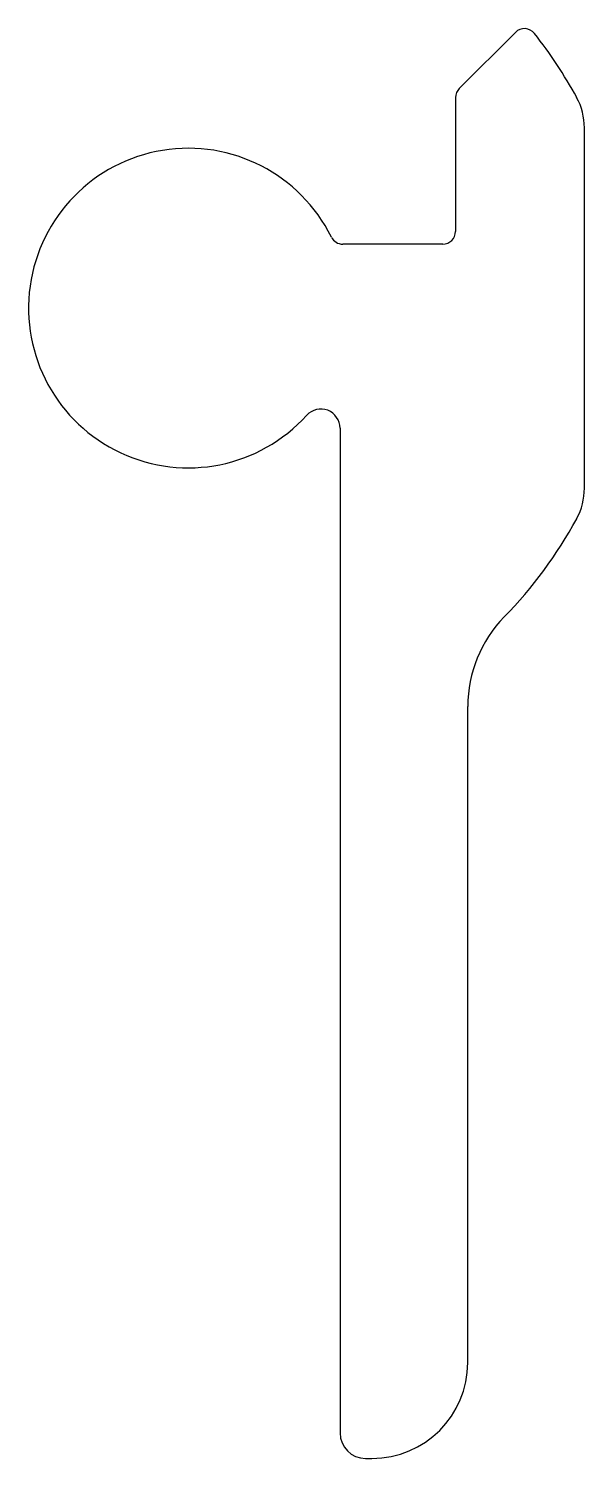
# Model space of a CAD drawing. Extents: x 739.9 to 748.6, y 367.5 to 389.9.
import ezdxf

# ---------------------------------------------------------------- set-up
doc = ezdxf.new("R2010")
doc.units = 0
doc.layers.get('0').update_dxf_attribs({"linetype": 'CONTINUOUS'})

msp = doc.modelspace()

# ---------------------------------------------------------------- linework, layer by layer
at = {"linetype": 'CONTINUOUS'}
for p, q in [((747.554, 389.835), (746.675, 388.957)), ((746.617, 388.815), (746.617, 386.721)), ((748.634, 382.702), (748.634, 388.34)), ((746.417, 386.521), (744.853, 386.521)), ((744.809, 383.641), (744.809, 367.921)), ((746.809, 369.021), (746.809, 379.289)), ((745.209, 367.521), (745.309, 367.521))]:
    msp.add_line(p, q, dxfattribs=at)
for centre, radius, start, end in [((747.695, 389.694), 0.2, 38.4197, 135), ((742.434, 385.521), 6.915, 28.4615, 38.4197), ((746.817, 388.815), 0.2, 135, 180), ((747.634, 388.34), 1, 360, 28.4615), ((742.434, 385.521), 2.5, 26.3878, 317.8228), ((744.853, 386.721), 0.2, 206.3878, 270), ((746.417, 386.721), 0.2, 270, 360), ((744.509, 383.641), 0.3, 0, 137.8228), ((747.634, 382.702), 1, 331.5385, 0), ((742.434, 385.521), 6.915, 315.6511, 331.5385), ((748.809, 379.289), 2, 135.6511, 180), ((745.309, 369.021), 1.5, 270, 0), ((745.209, 367.921), 0.4, 180, 270)]:
    msp.add_arc(centre, radius, start, end, dxfattribs=at)

doc.saveas('drawing.dxf')
